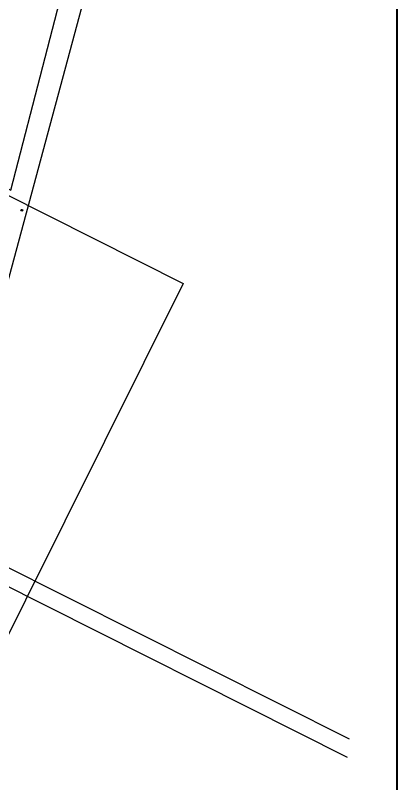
# Model space of a CAD drawing. Header units: metres. Extents: x 400841 to 403530, y 6344062 to 6346805.
# Drawn here: x 402928 to 403530, y 6344987 to 6346199 of the extents above; entities that cross this region are included whole.
import ezdxf

# ---------------------------------------------------------------- set-up
doc = ezdxf.new("R2010")
doc.units = ezdxf.units.M
doc.header["$MEASUREMENT"] = 0
for name, color, linetype in [('Manzanas', 7, 'Continuous'), ('Postes', 5, 'Continuous'), ('Radio_Municipal', 2, 'Continuous'), ('Rotulo', 7, 'Continuous')]:
    doc.layers.add(name, color=color, linetype=linetype)

# ---------------------------------------------------------------- blocks, each defined once
blk = doc.blocks.new('Postes')
at = {"layer": 'Postes'}
for radius in [1.35, 0.15]:
    blk.add_circle((0, 0), radius, dxfattribs=at)

msp = doc.modelspace()

# ---------------------------------------------------------------- linework, layer by layer
at = {"layer": 'Manzanas'}
for p, q in [((402857.8, 6345563.2), (403065.6, 6346333.9)), ((402785.4, 6345393.3), (403455.1, 6345057.4)), ((402768.8, 6345371.6), (403451.6, 6345028.4))]:
    msp.add_line(p, q, dxfattribs=at)
msp.add_lwpolyline([(401967.6, 6346018), (402114.4, 6346320.8), (402920.5, 6345922.8), (403029.1, 6346342)], dxfattribs=at)
at = {"layer": 'Radio_Municipal'}
msp.add_lwpolyline([(402632, 6344652), (401552.4, 6345174.8), (401624.4, 6345319.7), (401130.6, 6345565.6), (401409.5, 6346184.4), (401187.5, 6346294.3), (401279.5, 6346738.2), (403192.7, 6345775.5), (402632, 6344652)], close=True, dxfattribs=at)
at = {"layer": 'Rotulo', "lineweight": 40}
msp.add_lwpolyline([(400841.4, 6346804.8), (403530, 6346804.8), (403530, 6344542.4), (400841.4, 6344542.4)], close=True, dxfattribs=at)

# ---------------------------------------------------------------- block references
at = {"layer": 'Postes'}
msp.add_blockref('Postes', (402938, 6345891.2), dxfattribs=at)

doc.saveas('drawing.dxf')
